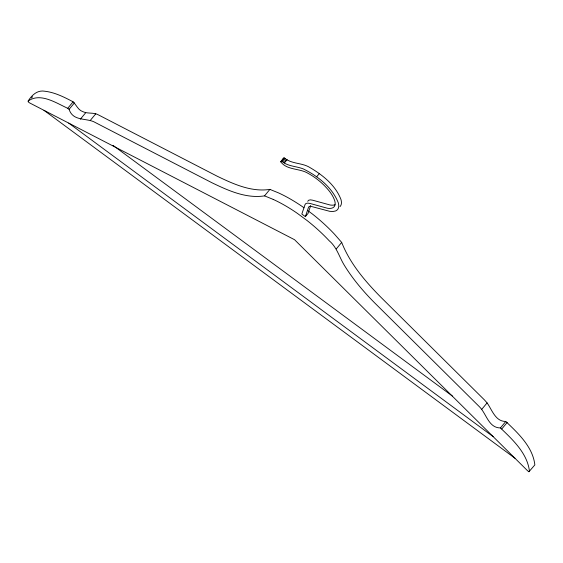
<?xml version="1.0" encoding="UTF-8"?>
<svg xmlns="http://www.w3.org/2000/svg" width="563" height="563" viewBox="0 0 563 563"><rect width="100%" height="100%" fill="white"/><g stroke="black" fill="none" stroke-linecap="round" stroke-linejoin="round"><path stroke-width="0.84" d="M310.685 205.608L308.052 213.398L305.364 216.642L301.831 214.039L305.04 204.566L305.906 203.503L307.665 203.095L309.91 203.426L327.448 208.254A26.742 10.225 39.7 0 0 332.332 207.972A26.51 10.141 39.7 0 0 334.753 200.829C332.67 194.495 328.138 189.358 323.514 184.72A28.79 11.007 39.7 0 0 308.228 173.432C299.776 168.112 287.067 170.427 280.775 161.848L283.646 158.027L284.414 157.978C291.796 164.312 302.218 162.489 310.234 167.732C322.937 175.213 335.534 185.347 340.96 199.478A30.719 11.746 39.7 0 1 340.017 206.586M283.646 158.027L280.775 161.848M305.364 216.642L308.531 207.29L309.178 206.494L310.396 206.206L329.742 211.322L332.916 211.505L335.471 210.998A30.719 11.746 39.7 0 0 338.272 202.722C332.079 187.183 317.814 176.029 303.154 168.851C295.976 166.092 287.827 166.451 281.725 161.215L280.958 161.271M307.722 201.322L308.594 200.259L310.354 199.851L312.599 200.189L330.136 205.009A26.742 10.225 39.7 0 0 335.02 204.735M273.189 199.393A77.715 29.719 39.7 0 1 297.405 213.391L307.095 220.548A77.715 29.719 39.7 0 1 329.207 240.774C337.012 247.298 339.299 257.277 344.521 265.602C353.064 279.424 363.663 291.838 375.106 303.33L479.134 406.472C486.446 413.348 488.318 427.873 500.423 427.943C512.844 439.823 527.447 453.398 529.473 471.379L528.953 471.752L527.608 470.788L294.555 239.711L29.586 102.895L28.263 101.889L28.15 101.051C31.802 95.098 37.383 89.82 44.927 91.248C55.033 92.445 64.21 97.153 73.106 101.812C76.441 104.999 78.032 110.095 82.958 111.706C87.976 114.064 94.014 112.058 98.877 115.119L217.149 176.191C233.427 184.01 251.387 192.257 269.902 189.393L278.565 192.912A77.715 29.719 39.7 0 1 302.781 206.903L304.013 207.81M31.486 97.997L32.563 96.702M28.15 101.051C40.325 92.276 56.11 103.008 67.736 108.3L73.106 101.812M273.189 199.393L264.526 195.875C246.017 198.739 228.05 190.491 211.772 182.672L93.5 121.601C84.788 118.089 72.789 120.89 69.101 109.328L74.478 102.846M80.319 119.229L85.696 112.748M90.376 120.313L95.752 113.832M281.725 161.215L284.414 157.978M282.872 161.708L285.561 158.463M284.09 162.601L286.778 159.357M284.399 162.939L287.088 159.695M264.526 195.875L269.902 189.393M316.645 176.789L319.334 173.545M336.308 248.902L341.685 242.414L334.577 234.292A77.715 29.719 39.7 0 0 312.472 214.067L307.982 210.738M481.71 409.392L487.086 402.904L484.511 399.99L380.482 296.842C364.859 280.923 349.94 263.407 341.685 242.414M500.423 427.943L505.799 421.462C518.22 433.334 532.823 446.916 534.85 464.897L528.953 471.752M501.802 428.943L507.179 422.461M505.799 421.462C495.433 421.624 492.013 409.829 487.086 402.904M113.001 145.36L452.589 396.211M68.714 123.1L493.195 436.67M43.963 110.32L514.969 458.254M67.736 108.3L69.101 109.328"/></g></svg>
